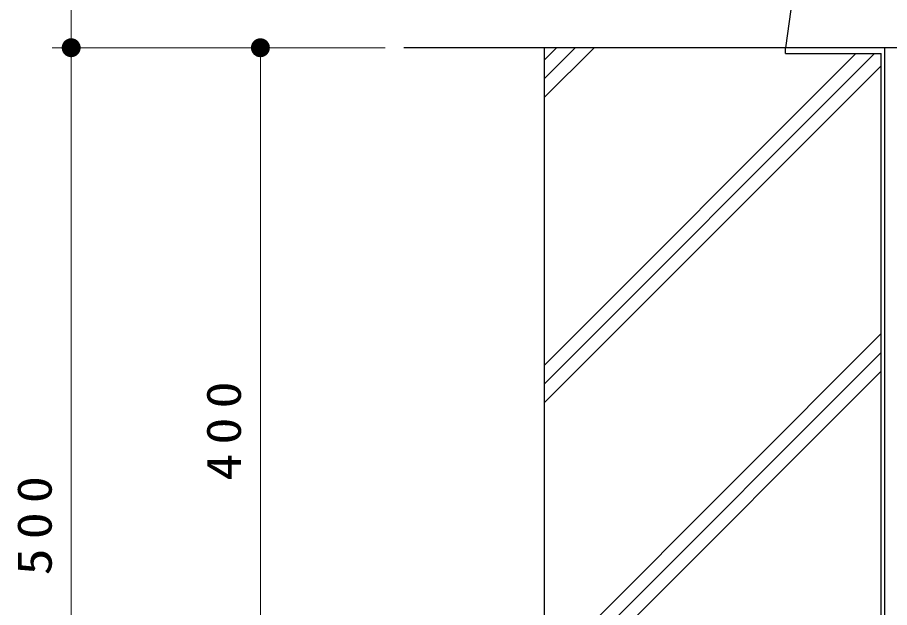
# Model space of a CAD drawing. Units: millimetres on the paper, scale 1:10. Extents: x -365 to 0, y 0 to 257.
# Drawn here: x -279.86 to -233.77, y 91.86 to 123.02 of the extents above; entities that cross this region are included whole.
import ezdxf

# ---------------------------------------------------------------- set-up
doc = ezdxf.new("R2010")
doc.units = ezdxf.units.MM
doc.layers.add('1_10', color=7, linetype='Continuous', lineweight=13)
doc.styles.add('ＭＳ ゴシック', font='')
doc.styles.get('ＭＳ ゴシック').set_extended_font_data('MS Gothic')

# ---------------------------------------------------------------- blocks, each defined once
blk = doc.blocks.new('filled_dot')
at = {"color": 0, "linetype": 'Continuous', "lineweight": -2, "const_width": 1.25}
blk.add_lwpolyline([(-0.625, 0, 1), (0.625, 0, 1)], format="xyb", close=True, dxfattribs=at)

msp = doc.modelspace()

# ---------------------------------------------------------------- linework, layer by layer
at = {"layer": '1_10'}
for p, q in [((-277.02, 121.418), (-277.02, 169.418)), ((-260.435, 121.418), (-278.02, 121.418)), ((-260.435, 121.418), (-278.02, 121.418)), ((-277.02, 71.418), (-277.02, 121.418)), ((-260.435, 121.418), (-268.02, 121.418)), ((-267.02, 81.418), (-267.02, 121.418)), ((-252.02, 120.767), (-251.369, 121.418)), ((-252.02, 119.777), (-250.379, 121.418)), ((-252.02, 118.787), (-249.389, 121.418)), ((-252.02, 104.645), (-235.547, 121.118)), ((-252.02, 103.655), (-234.557, 121.118)), ((-252.02, 102.665), (-234.22, 120.465)), ((-252.02, 88.523), (-234.22, 106.323)), ((-252.02, 87.533), (-234.22, 105.333)), ((-252.02, 86.543), (-234.22, 104.343))]:
    msp.add_line(p, q, dxfattribs=at)
at = {"layer": '1_10', "lineweight": 25}
for p, q in [((-237.02, 137.418), (-239.27, 121.418)), ((-199.018, 121.418), (-259.435, 121.418)), ((-252.02, 121.418), (-252.02, 81.418)), ((-239.27, 121.118), (-239.27, 121.418)), ((-234.02, 81.618), (-234.02, 121.418)), ((-239.27, 121.118), (-234.22, 121.118)), ((-234.22, 81.618), (-234.22, 121.118))]:
    msp.add_line(p, q, dxfattribs=at)

# ---------------------------------------------------------------- block references
at = {"layer": '1_10', "xscale": 0.4, "yscale": 0.4}
for p, rotation in [((-277.02, 121.418), 270), ((-277.02, 121.418), 90), ((-267.02, 121.418), 270)]:
    msp.add_blockref('filled_dot', p, dxfattribs=dict(at, rotation=rotation))

# ---------------------------------------------------------------- texts
at = {"layer": '1_10', "char_height": 1.833, "attachment_point": 8, "rotation": 90, "style": 'ＭＳ ゴシック'}
for s, insert in [('\\T1.33;\\W1.15;400', (-268.02, 101.418)), ('\\T1.33;\\W1.15;500', (-278.02, 96.418))]:
    msp.add_mtext(s, dxfattribs=dict(at, insert=insert))

doc.saveas('drawing.dxf')
